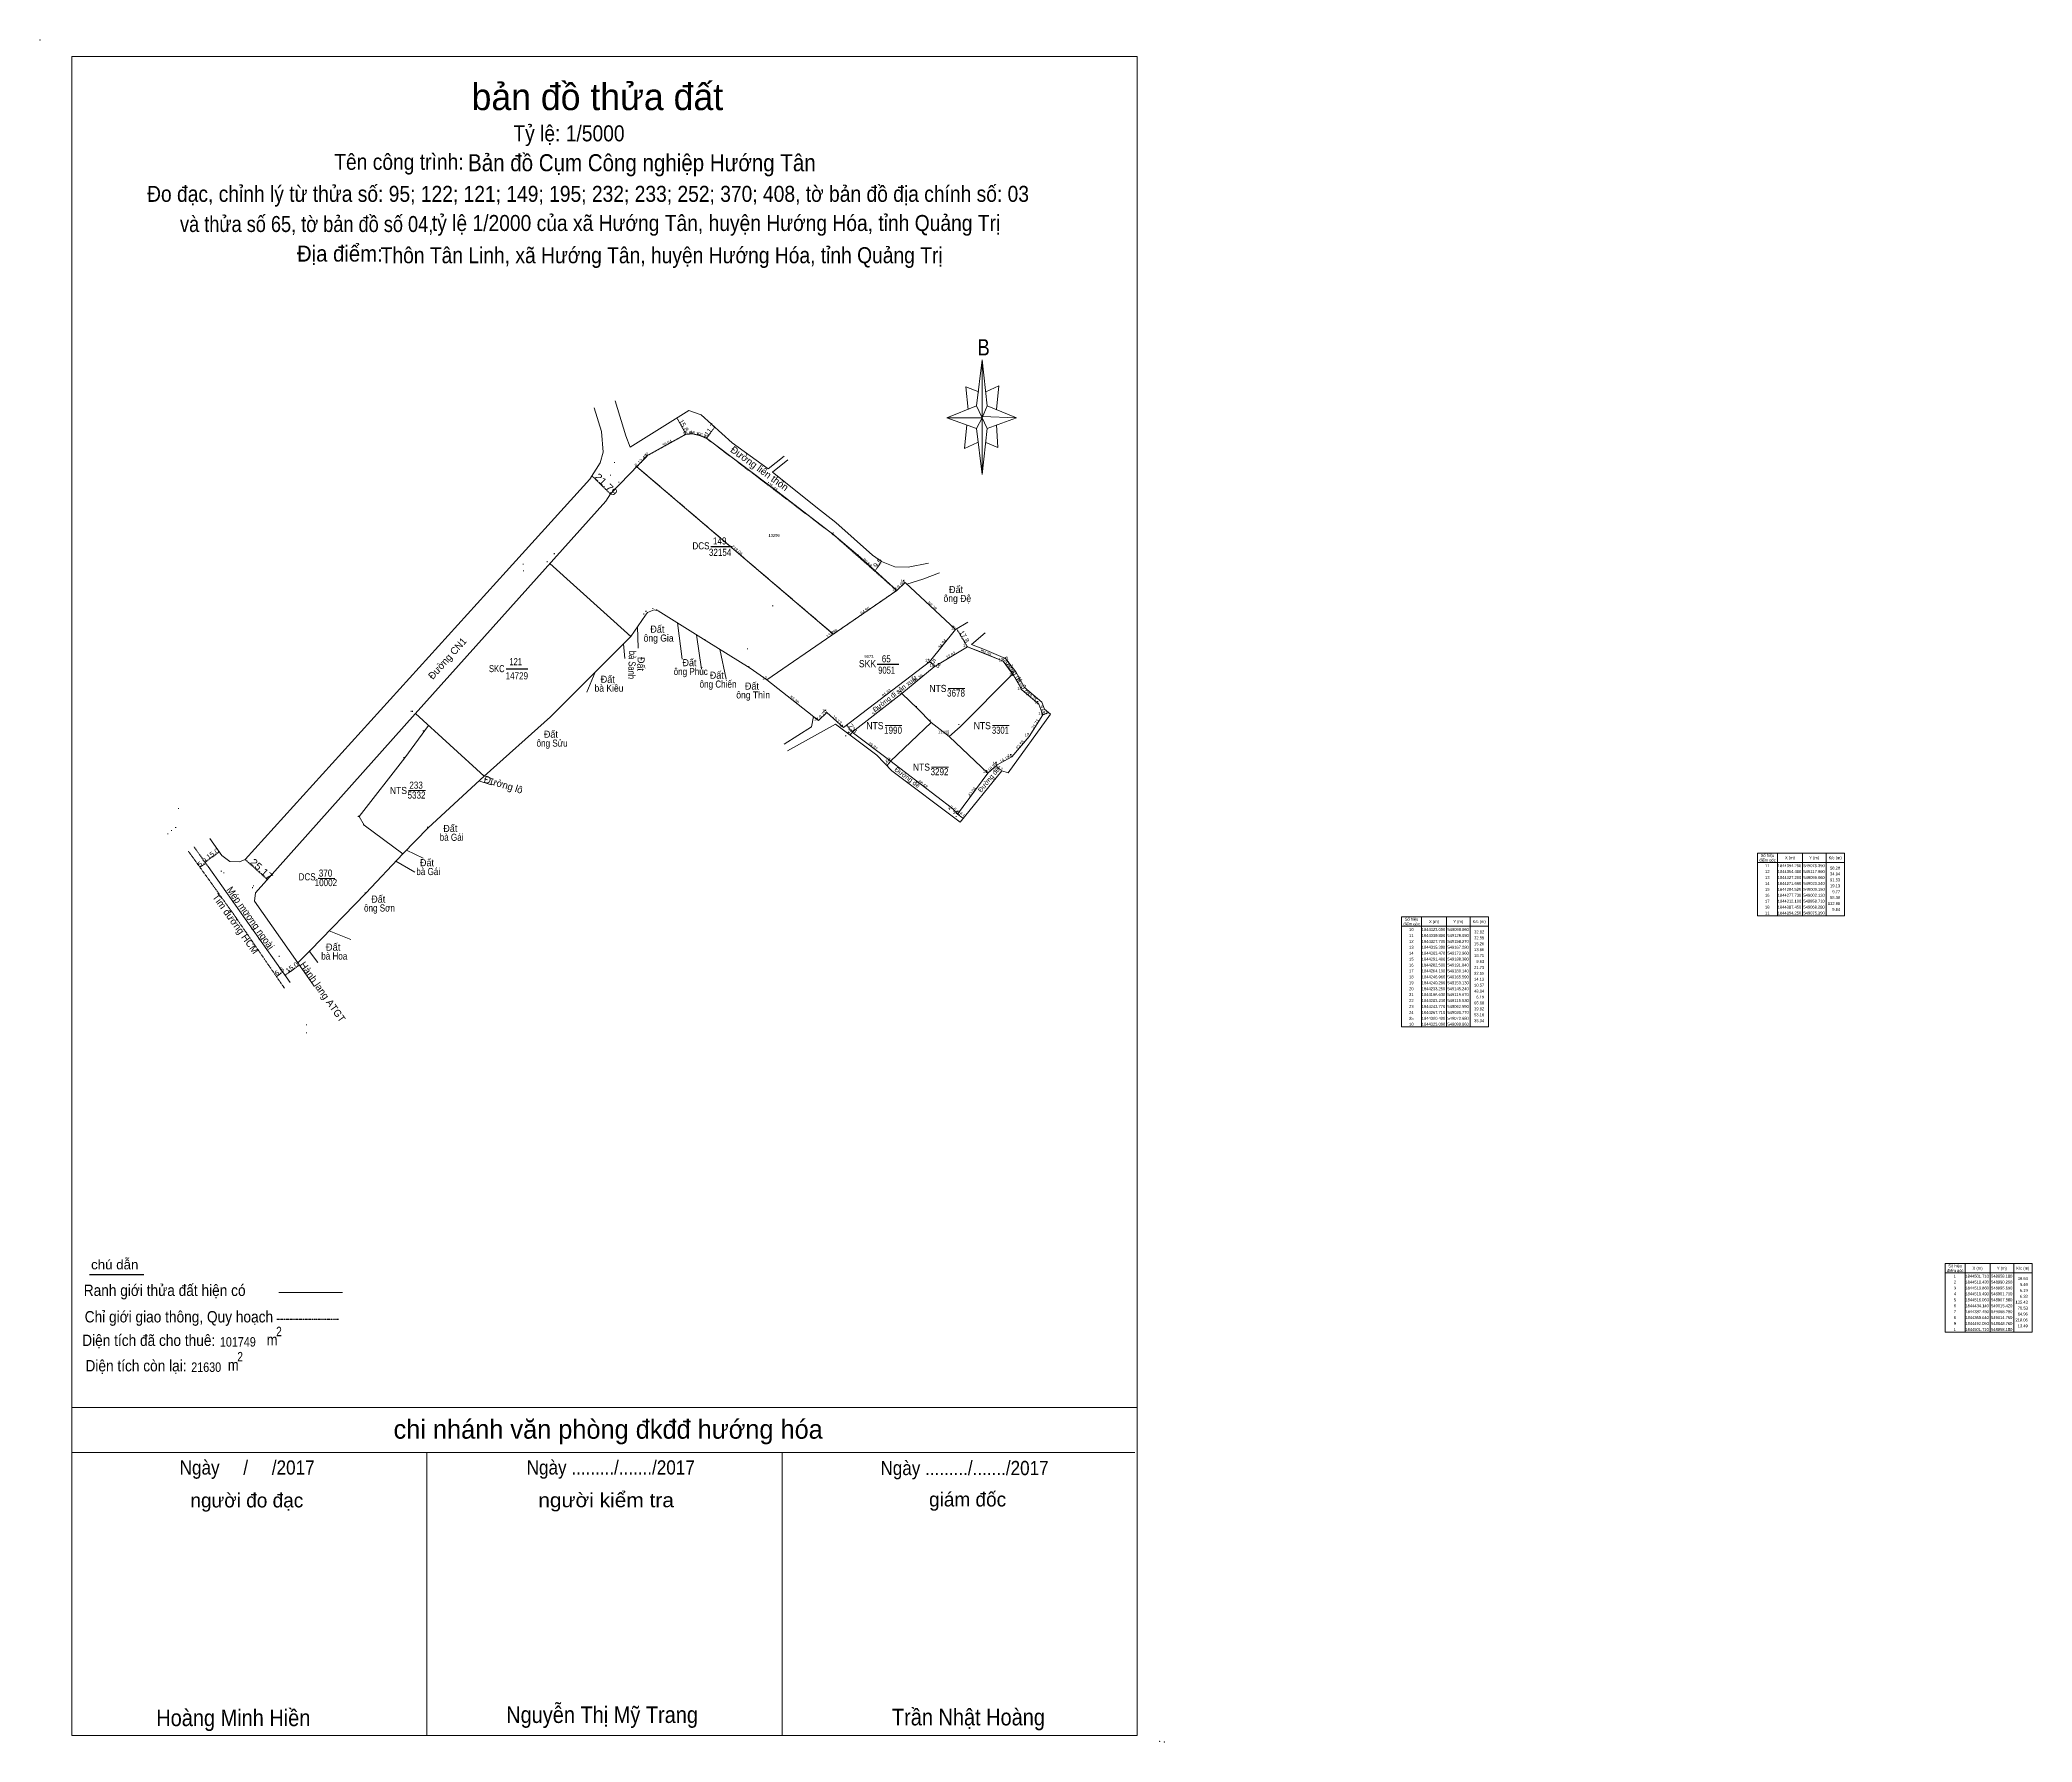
# Model space of a CAD drawing. Header units: metres. Extents: x 548344 to 551009, y 1840956 to 1844853.
# Drawn here: x 548344 to 550028, y 1843415 to 1844853 of the extents above; entities that cross this region are included whole.
import ezdxf
from ezdxf.enums import TextEntityAlignment as Align

# ---------------------------------------------------------------- set-up
doc = ezdxf.new("R2010")
doc.units = ezdxf.units.M
doc.header["$LTSCALE"] = 0.16
doc.header["$PDMODE"] = 32
doc.header["$PDSIZE"] = 0.08
for name, pattern in [('DASH_DOUBLE_DOT', [9.2, 5, -1.2, 0.3, -1.2, 0.3, -1.2]), ('DOT_DASHED', [7.7, 5, -1.2, 0.3, -1.2]), ('MEDIUM_DASHED', [4.5, 3, -1.5])]:
    doc.linetypes.add(name, pattern=pattern)
for name, color, linetype, lineweight in [('1', 7, 'Continuous', 13), ('11', 7, 'Continuous', 13), ('16', 7, 'Continuous', 25), ('20', 7, 'Continuous', 13), ('32', 7, 'Continuous', 13), ('5', 7, 'Continuous', 13), ('63', 7, 'Continuous', 13)]:
    doc.layers.add(name, color=color, linetype=linetype, lineweight=lineweight)
doc.layers.add('34', color=7, linetype='Continuous')

msp = doc.modelspace()

# ---------------------------------------------------------------- linework, layer by layer
at = {"layer": '1', "linetype": 'MEDIUM_DASHED'}
msp.add_lwpolyline([(548858.18, 1844501.71), (548890.25, 1844519.43), (548895.69, 1844519.86), (548901.73, 1844518.49), (548907.58, 1844516.06), (549015.42, 1844434.14), (549068.28, 1844387.45), (549014.75, 1844350.64), (548848.76, 1844492.05)], close=True, dxfattribs=at)
at = {"layer": '1'}
for points in [[(549075.39, 1844394.25), (549117.99, 1844354.48), (549096.06, 1844327.28), (549023.34, 1844271.69), (549009.15, 1844284.52), (549002.13, 1844277.73), (548958.71, 1844312.1), (549068.28, 1844387.45)], [(549099.86, 1844323), (549128.05, 1844339.8), (549158.27, 1844327.7), (549167.28, 1844315.39), (549173.96, 1844303.47), (549188.38, 1844291.49), (549191.84, 1844282.5), (549180.14, 1844264.19), (549165.59, 1844246.96), (549153.13, 1844240.29), (549145.24, 1844233.25), (549119.67, 1844198.63), (549115.53, 1844203.23), (549062.59, 1844243.77), (549030.77, 1844267.71), (549072.68, 1844300.42)]]:
    msp.add_lwpolyline(points, close=True, dxfattribs=at)
at = {"layer": '11'}
for p, q in [((548888.8, 1844520.56), (548888.18, 1844520.56)), ((548888.49, 1844520.87), (548888.49, 1844520.25)), ((548894.22, 1844520.99), (548893.6, 1844520.99)), ((548893.91, 1844521.3), (548893.91, 1844520.68)), ((548900.27, 1844519.65), (548899.65, 1844519.65)), ((548899.96, 1844519.96), (548899.96, 1844519.34)), ((548906.1, 1844517.24), (548905.48, 1844517.24)), ((548905.79, 1844517.55), (548905.79, 1844516.93)), ((548830.26, 1844495.53), (548829.63, 1844495.53)), ((548829.94, 1844495.84), (548829.94, 1844495.21)), ((548856.8, 1844502.72), (548856.18, 1844502.72)), ((548856.49, 1844503.04), (548856.49, 1844502.41)), ((548826.75, 1844484.9), (548826.13, 1844484.9)), ((548826.44, 1844485.21), (548826.44, 1844484.59)), ((548833.85, 1844479.03), (548833.22, 1844479.03)), ((548833.53, 1844479.34), (548833.53, 1844478.71)), ((548965.54, 1844473.11), (548964.92, 1844473.11)), ((548965.23, 1844473.42), (548965.23, 1844472.8)), ((549014.25, 1844435.7), (549013.62, 1844435.7)), ((549013.94, 1844436.01), (549013.94, 1844435.39)), ((548752.96, 1844409.78), (548752.33, 1844409.78)), ((548752.64, 1844410.09), (548752.64, 1844409.46)), ((548753.09, 1844404.37), (548753.09, 1844403.74)), ((548773.31, 1844411.85), (548772.69, 1844411.85)), ((548773, 1844412.16), (548773, 1844411.54)), ((548779.33, 1844418.59), (548778.71, 1844418.59)), ((548779.02, 1844418.91), (548779.02, 1844418.28)), ((549036.39, 1844417.26), (549035.77, 1844417.26)), ((549036.08, 1844417.58), (549036.08, 1844416.95)), ((548753.4, 1844404.05), (548752.78, 1844404.05)), ((549067.28, 1844389.17), (549066.65, 1844389.17)), ((549066.97, 1844389.48), (549066.97, 1844388.86)), ((549074.38, 1844396.03), (549073.76, 1844396.03)), ((549074.07, 1844396.34), (549074.07, 1844395.72)), ((548862.47, 1844372.28), (548861.85, 1844372.28)), ((548862.16, 1844372.59), (548862.16, 1844371.97)), ((548865.84, 1844371.25), (548865.22, 1844371.25)), ((548865.53, 1844371.56), (548865.53, 1844370.93)), ((548963.82, 1844374.54), (548963.2, 1844374.54)), ((548963.51, 1844374.85), (548963.51, 1844374.23)), ((548855.08, 1844367.64), (548854.45, 1844367.64)), ((548854.77, 1844367.96), (548854.77, 1844367.33)), ((548856.78, 1844369.91), (548856.16, 1844369.91)), ((548856.47, 1844370.22), (548856.47, 1844369.6)), ((549115.73, 1844357.17), (549115.11, 1844357.17)), ((549115.42, 1844357.48), (549115.42, 1844356.85)), ((549116.2, 1844357.23), (549115.57, 1844357.23)), ((549115.89, 1844357.54), (549115.89, 1844356.92)), ((548842.75, 1844349.7), (548842.12, 1844349.7)), ((548842.44, 1844350.01), (548842.44, 1844349.39)), ((548906.6, 1844346.2), (548905.97, 1844346.2)), ((548906.29, 1844346.51), (548906.29, 1844345.89)), ((548942.58, 1844338.18), (548941.96, 1844338.18)), ((548942.27, 1844338.49), (548942.27, 1844337.87)), ((549127.21, 1844341.73), (549126.58, 1844341.73)), ((549126.9, 1844342.05), (549126.9, 1844341.42)), ((549140.24, 1844337.24), (549140.24, 1844336.62)), ((548943.68, 1844323.29), (548943.06, 1844323.29)), ((548943.37, 1844323.6), (548943.37, 1844322.98)), ((549094.7, 1844326.55), (549094.07, 1844326.55)), ((549094.38, 1844326.86), (549094.38, 1844326.24)), ((549095.27, 1844329.1), (549094.64, 1844329.1)), ((549094.95, 1844329.42), (549094.95, 1844328.79)), ((549140.55, 1844336.93), (549139.93, 1844336.93)), ((549157.46, 1844329.75), (549156.84, 1844329.75)), ((549157.15, 1844330.07), (549157.15, 1844329.44)), ((548957.98, 1844313.44), (548957.35, 1844313.44)), ((548957.67, 1844313.76), (548957.67, 1844313.13)), ((549165.58, 1844319.16), (549164.95, 1844319.16)), ((549165.26, 1844319.47), (549165.26, 1844318.84)), ((549173.28, 1844305.57), (549172.66, 1844305.57)), ((549172.97, 1844305.88), (549172.97, 1844305.25)), ((549071.97, 1844302.17), (549071.35, 1844302.17)), ((549071.66, 1844302.48), (549071.66, 1844301.86)), ((549085.38, 1844289.45), (549084.75, 1844289.45)), ((549085.07, 1844289.77), (549085.07, 1844289.14)), ((549187.74, 1844293.65), (549187.11, 1844293.65)), ((549187.42, 1844293.96), (549187.42, 1844293.34)), ((548658.4, 1844285.41), (548657.77, 1844285.41)), ((548658.08, 1844285.72), (548658.08, 1844285.09)), ((548659.43, 1844285.42), (548658.81, 1844285.42)), ((548659.12, 1844285.73), (548659.12, 1844285.1)), ((549001.53, 1844279.24), (549000.9, 1844279.24)), ((549001.21, 1844279.55), (549001.21, 1844278.92)), ((549008.5, 1844286.06), (549007.88, 1844286.06)), ((549008.19, 1844286.37), (549008.19, 1844285.75)), ((549022.65, 1844273.28), (549022.02, 1844273.28)), ((549022.75, 1844273.27), (549022.13, 1844273.27)), ((549022.34, 1844273.6), (549022.34, 1844272.97)), ((549022.44, 1844273.58), (549022.44, 1844272.96)), ((549032.78, 1844271.37), (549032.16, 1844271.37)), ((549032.47, 1844271.68), (549032.47, 1844271.05)), ((549096.82, 1844277.88), (549096.2, 1844277.88)), ((549096.51, 1844278.2), (549096.51, 1844277.57)), ((549121.2, 1844274.27), (549120.58, 1844274.27)), ((549120.89, 1844274.58), (549120.89, 1844273.95)), ((549191.21, 1844284.65), (549190.58, 1844284.65)), ((549190.89, 1844284.96), (549190.89, 1844284.34)), ((548668.7, 1844268.96), (548668.07, 1844268.96)), ((548668.39, 1844269.27), (548668.39, 1844268.65)), ((549025.51, 1844264.77), (549024.88, 1844264.77)), ((549025.2, 1844265.08), (549025.2, 1844264.46)), ((549027.52, 1844267.55), (549026.9, 1844267.55)), ((549027.21, 1844267.86), (549027.21, 1844267.23)), ((549112.12, 1844266.04), (549111.5, 1844266.04)), ((549111.81, 1844266.36), (549111.81, 1844265.73)), ((549179.55, 1844266.32), (549178.92, 1844266.32)), ((549179.23, 1844266.63), (549179.23, 1844266.01)), ((548652.34, 1844246.31), (548651.71, 1844246.31)), ((548652.03, 1844246.62), (548652.03, 1844246)), ((548705.21, 1844244.31), (548704.58, 1844244.31)), ((548704.89, 1844244.62), (548704.89, 1844243.99)), ((549060.31, 1844243.08), (549059.68, 1844243.08)), ((549059.99, 1844243.4), (549059.99, 1844242.77)), ((549062.81, 1844245.28), (549062.19, 1844245.28)), ((549062.5, 1844245.59), (549062.5, 1844244.97)), ((549152.66, 1844242.33), (549152.03, 1844242.33)), ((549152.34, 1844242.64), (549152.34, 1844242.02)), ((549165.08, 1844249.03), (549164.46, 1844249.03)), ((549164.77, 1844249.35), (549164.77, 1844248.72)), ((548719.38, 1844231.25), (548718.75, 1844231.25)), ((548719.06, 1844231.56), (548719.06, 1844230.94)), ((549144.76, 1844235.25), (549144.14, 1844235.25)), ((549144.45, 1844235.56), (549144.45, 1844234.93)), ((548461.8, 1844203.39), (548461.18, 1844203.39)), ((548461.49, 1844203.7), (548461.49, 1844203.08)), ((549113.14, 1844202.91), (549112.52, 1844202.91)), ((549112.83, 1844203.23), (549112.83, 1844202.6)), ((548459.41, 1844187.3), (548458.78, 1844187.3)), ((548459.1, 1844187.61), (548459.1, 1844186.99)), ((548613.79, 1844196.73), (548613.16, 1844196.73)), ((548613.48, 1844197.04), (548613.48, 1844196.42)), ((548618.19, 1844189.46), (548617.57, 1844189.46)), ((548617.88, 1844189.78), (548617.88, 1844189.15)), ((548672.18, 1844187.5), (548671.55, 1844187.5)), ((548671.86, 1844187.81), (548671.86, 1844187.19)), ((549118.89, 1844196.61), (549118.26, 1844196.61)), ((549118.57, 1844196.92), (549118.57, 1844196.3)), ((549119.67, 1844200.98), (549119.04, 1844200.98)), ((549119.36, 1844201.29), (549119.36, 1844200.67)), ((548452.8, 1844181.98), (548452.18, 1844181.98)), ((548452.49, 1844182.3), (548452.49, 1844181.67)), ((548455.89, 1844184.68), (548455.27, 1844184.68)), ((548455.58, 1844185), (548455.58, 1844184.37)), ((548650.82, 1844165.3), (548650.2, 1844165.3)), ((548650.51, 1844165.62), (548650.51, 1844164.99)), ((548498.05, 1844150.47), (548497.42, 1844150.47)), ((548497.74, 1844150.78), (548497.74, 1844150.16)), ((548500.17, 1844148.94), (548499.55, 1844148.94)), ((548499.86, 1844149.25), (548499.86, 1844148.62)), ((548524.38, 1844136.5), (548523.75, 1844136.5)), ((548524.07, 1844136.81), (548524.07, 1844136.18)), ((548525.18, 1844138.1), (548524.56, 1844138.1)), ((548524.87, 1844138.41), (548524.87, 1844137.79)), ((548497.84, 1844119.08), (548497.21, 1844119.08)), ((548497.84, 1844119.07), (548497.21, 1844119.07)), ((548497.53, 1844119.39), (548497.53, 1844118.76)), ((548497.53, 1844119.39), (548497.53, 1844118.77)), ((548619.6, 1844131.98), (548618.97, 1844131.98)), ((548619.28, 1844132.29), (548619.28, 1844131.67)), ((548520.64, 1844116.65), (548520.02, 1844116.65)), ((548520.33, 1844116.97), (548520.33, 1844116.34)), ((548546.79, 1844078.47), (548546.17, 1844078.47)), ((548546.48, 1844078.78), (548546.48, 1844078.16)), ((548572.87, 1844083.4), (548572.24, 1844083.4)), ((548572.55, 1844083.71), (548572.55, 1844083.09)), ((548555.44, 1844066.31), (548554.82, 1844066.31)), ((548555.13, 1844066.62), (548555.13, 1844065.99)), ((548569.89, 1844020.59), (548569.26, 1844020.59)), ((548569.57, 1844020.9), (548569.57, 1844020.27)), ((548569.96, 1844013.93), (548569.34, 1844013.93)), ((548569.65, 1844014.24), (548569.65, 1844013.62))]:
    msp.add_line(p, q, dxfattribs=at)
at = {"layer": '16'}
msp.add_line((548432.34, 1843809.43), (548386.24, 1843809.43), dxfattribs=at)
msp.add_line((548432.34, 1843809.43), (548386.24, 1843809.43), dxfattribs=at)
at = {"layer": '20'}
for p, q in [((549014.75, 1844350.64), (548848.76, 1844492.05)), ((549111.7, 1844304.79), (549125.88, 1844304.79)), ((549111.7, 1844304.79), (549125.88, 1844304.79)), ((548996.33, 1844272.26), (548973.29, 1844257.7)), ((549016.69, 1844274.54), (548976.09, 1844252.1)), ((549058.49, 1844273.34), (549072.67, 1844273.34)), ((549058.49, 1844273.34), (549072.67, 1844273.34)), ((549149.2, 1844273.34), (549163.38, 1844273.34)), ((549149.2, 1844273.34), (549163.38, 1844273.34)), ((549097.77, 1844238.31), (549111.95, 1844238.31)), ((549097.77, 1844238.31), (549111.95, 1844238.31)), ((548655.9, 1844218.59), (548670.08, 1844218.59)), ((548655.9, 1844218.59), (548670.08, 1844218.59)), ((548579.42, 1844144.33), (548593.6, 1844144.33)), ((548579.42, 1844144.33), (548593.6, 1844144.33)), ((548580.44, 1844144.57), (548579.81, 1844144.57)), ((548580.44, 1844144.57), (548579.81, 1844144.57)), ((548580.13, 1844144.88), (548580.13, 1844144.26)), ((548580.13, 1844144.88), (548580.13, 1844144.26))]:
    msp.add_line(p, q, dxfattribs=at)
at = {"layer": '20', "lineweight": 25}
for p, q in [((548911.2, 1844424.78), (548929.38, 1844424.78)), ((548911.2, 1844424.78), (548929.38, 1844424.78)), ((548911.2, 1844424.78), (548929.38, 1844424.78)), ((548911.2, 1844424.78), (548929.38, 1844424.78)), ((548911.2, 1844424.78), (548929.38, 1844424.78)), ((548911.2, 1844424.78), (548929.38, 1844424.78)), ((548911.2, 1844424.78), (548929.38, 1844424.78)), ((548911.2, 1844424.78), (548929.38, 1844424.78)), ((548911.2, 1844424.78), (548929.38, 1844424.78)), ((548911.2, 1844424.78), (548929.38, 1844424.78)), ((548911.2, 1844424.78), (548929.38, 1844424.78)), ((548911.2, 1844424.78), (548929.38, 1844424.78)), ((548738.32, 1844321.33), (548756.73, 1844321.33)), ((548738.32, 1844321.33), (548756.73, 1844321.33)), ((549051.9, 1844325.24), (549070.08, 1844325.24)), ((549051.9, 1844325.24), (549070.08, 1844325.24))]:
    msp.add_line(p, q, dxfattribs=at)
at = {"layer": '20'}
msp.add_lwpolyline([(549121.88, 1844191.69), (549157.12, 1844235.14), (549162.55, 1844233.44), (549198.28, 1844282.9), (549193.18, 1844287.36)], dxfattribs=at)
at = {"layer": '32'}
for p, q in [((548839.58, 1844518.12), (548830.33, 1844547.68)), ((548843.23, 1844508.66), (548892.74, 1844539.64)), ((548892.74, 1844539.64), (548903.09, 1844535.78)), ((548903.09, 1844535.78), (548929.18, 1844512.21)), ((548843.23, 1844508.66), (548839.58, 1844518.12)), ((548775.29, 1844410.32), (548843.62, 1844348.74)), ((549076.99, 1844392.76), (549090.49, 1844397.18)), ((549090.49, 1844397.18), (549104.36, 1844402.38)), ((549068.28, 1844387.45), (548958.71, 1844312.1)), ((548849.42, 1844357.13), (548849.91, 1844338.7)), ((548883.18, 1844360.04), (548887.17, 1844329.5)), ((548837.39, 1844342.5), (548838.68, 1844330.01)), ((548899.1, 1844350.18), (548903.42, 1844321.09)), ((548919.01, 1844337.83), (548924.32, 1844312.52)), ((549131.38, 1844341.78), (549143.09, 1844351.63)), ((548813.53, 1844318.6), (548806.5, 1844301.51)), ((548661.74, 1844283.59), (548719.84, 1844230.72)), ((548996.33, 1844272.26), (548998.04, 1844280.97)), ((549016.69, 1844274.54), (549051.53, 1844248.34)), ((549063.12, 1844243.37), (549097.46, 1844276.05)), ((549112.69, 1844264.16), (549145.24, 1844233.25)), ((549051.4, 1844248.47), (549064.2, 1844235.05)), ((548725.8, 1844223.46), (548715.36, 1844226.6)), ((548720.15, 1844231.02), (548727.53, 1844228.14)), ((549121.88, 1844191.69), (549064.2, 1844235.05)), ((549119.67, 1844198.63), (549145.24, 1844233.25)), ((548614.11, 1844196.55), (548618.5, 1844189.33)), ((548651.06, 1844165.02), (548618.5, 1844189.33)), ((548555.82, 1844056.33), (548486.5, 1844154.25)), ((548661.25, 1844149.54), (548645.18, 1844158.79)), ((548654.24, 1844168.3), (548668.21, 1844161.41)), ((548562.29, 1844073.14), (548525.6, 1844124.97)), ((548607.18, 1844092.68), (548588.83, 1844099.93)), ((548562.29, 1844073.14), (548576.25, 1844053.43)), ((548572.16, 1844082.72), (548579.34, 1844073.17))]:
    msp.add_line(p, q, dxfattribs=at)
at = {"layer": '32', "linetype": 'MEDIUM_DASHED'}
for p, q in [((548882.59, 1844533.29), (548890.25, 1844519.43)), ((548914.58, 1844525.4), (548907.58, 1844516.06)), ((548810.78, 1844484.3), (548826.38, 1844469.09)), ((549050.04, 1844404.13), (549055.57, 1844411.96)), ((549118.96, 1844355.07), (549128.05, 1844339.8)), ((549100.6, 1844323.62), (549096.06, 1844327.28)), ((549026.05, 1844273.76), (549030.77, 1844267.71)), ((549196.63, 1844284.34), (549191.84, 1844282.5)), ((549028.96, 1844265.31), (549030.77, 1844267.71)), ((549060.07, 1844239.38), (549063.12, 1844243.37)), ((549152.21, 1844239.12), (549157.12, 1844235.14)), ((549124.57, 1844195.01), (549119.67, 1844198.63)), ((548486.5, 1844154.25), (548474.68, 1844170.94)), ((548484.43, 1844157.18), (548479.61, 1844153.72)), ((548496.11, 1844166.64), (548483.86, 1844157.97)), ((548536.59, 1844143.3), (548517.94, 1844160.2)), ((548563.75, 1844071.08), (548551.52, 1844062.41)), ((548549.6, 1844065.12), (548544.24, 1844061.44))]:
    msp.add_line(p, q, dxfattribs=at)
at = {"layer": '32', "linetype": 'DOT_DASHED'}
for p, q in [((548469.89, 1844167.25), (548507.75, 1844114.55)), ((548507.75, 1844114.55), (548551, 1844051.6))]:
    msp.add_line(p, q, dxfattribs=at)
at = {"layer": '32'}
for points in [[(548812.77, 1844541.77), (548819.03, 1844521.65), (548820.44, 1844504.46), (548817.89, 1844495.26), (548809, 1844481.56), (548738.49, 1844403.64), (548517.94, 1844160.2), (548513, 1844158.38), (548504.76, 1844158.6), (548498.19, 1844163.7), (548488.05, 1844178.02)], [(548826.38, 1844469.09), (548858.18, 1844501.71), (548890.25, 1844519.43), (548895.69, 1844519.86), (548901.73, 1844518.49), (548907.58, 1844516.06), (548966.81, 1844471.72)], [(548929.18, 1844512.21), (548959.67, 1844490.15), (548973.11, 1844501.04)], [(548929.18, 1844512.21), (548959.67, 1844490.15), (548973.11, 1844501.04)], [(549000, 1844458.27), (548981.35, 1844473.11), (548963.26, 1844487.46), (548976.38, 1844497.97)], [(548966.81, 1844471.72), (549015.42, 1844434.14), (549037.48, 1844415.63), (549068.28, 1844387.45), (549075.39, 1844394.25), (549117.99, 1844354.48)], [(548525.6, 1844124.97), (548526.58, 1844132.07), (548661.52, 1844283.35), (548822.56, 1844463.08), (548826.37, 1844469.08)], [(548526.58, 1844132.07), (548661.52, 1844283.35), (548822.56, 1844463.08)], [(549000, 1844458.27), (549016.75, 1844444.93), (549047.81, 1844417.44), (549055.57, 1844411.96), (549066.8, 1844407.57), (549078.07, 1844407.32)], [(549000, 1844458.27), (549016.75, 1844444.93), (549047.81, 1844417.44), (549055.57, 1844411.96), (549066.8, 1844407.57), (549078.07, 1844407.32), (549095.16, 1844410.48)], [(549002.13, 1844277.73), (548958.71, 1844312.1), (548944.45, 1844322.01), (548907.43, 1844345.02), (548866.77, 1844370.21), (548863.41, 1844371.23), (548857.72, 1844368.89), (548856.02, 1844366.66), (548843.62, 1844348.74)], [(549128.29, 1844360.76), (549117.99, 1844354.48), (549096.06, 1844327.28)], [(548719.84, 1844230.72), (548775.9, 1844280.91), (548843.62, 1844348.74)], [(549128.05, 1844339.8), (549099.86, 1844323), (549072.68, 1844300.42)], [(549128.05, 1844339.8), (549141.37, 1844334.94), (549158.27, 1844327.7), (549166.32, 1844317.06), (549173.96, 1844303.47), (549188.38, 1844291.49), (549191.84, 1844282.5), (549180.14, 1844264.19), (549165.59, 1844246.96), (549153.13, 1844240.29), (549145.24, 1844233.25)], [(549131.38, 1844341.78), (549142.48, 1844337.73), (549160.18, 1844330.14), (549168.84, 1844318.71), (549176.3, 1844305.42), (549190.9, 1844293.29), (549193.18, 1844287.37)], [(549002.13, 1844277.73), (549009.15, 1844284.52), (549023.34, 1844271.69), (549096.06, 1844327.28)], [(549086.04, 1844287.65), (549097.46, 1844276.05), (549112.69, 1844264.16), (549121.8, 1844272.35), (549166.32, 1844317.06)], [(549030.77, 1844267.71), (549072.68, 1844300.42), (549086.04, 1844287.65)], [(548614.11, 1844196.55), (548652.83, 1844246.04), (548672.85, 1844273.48)], [(549030.77, 1844267.71), (549062.59, 1844243.77), (549115.53, 1844203.23), (549119.67, 1844198.63)], [(548719.84, 1844230.72), (548672.45, 1844187.13), (548651.06, 1844165.02), (548619.73, 1844131.82), (548572.82, 1844083.4), (548562.29, 1844073.14)]]:
    msp.add_lwpolyline(points, dxfattribs=at)
msp.add_point((549063.12, 1844243.37), dxfattribs=at)
at = {"layer": '5'}
for p, q in [((549135.62, 1844543.38), (549140.62, 1844582.38)), ((549135.62, 1844543.38), (549140.62, 1844582.38)), ((549144.62, 1844543.38), (549169.62, 1844533.38)), ((549144.62, 1844543.38), (549169.62, 1844533.38)), ((549135.62, 1844524.38), (549110.62, 1844533.38)), ((549135.62, 1844524.38), (549110.62, 1844533.38)), ((549144.62, 1844524.38), (549140.62, 1844485.38)), ((549144.62, 1844524.38), (549140.62, 1844485.38)), ((549152.62, 1844527.38), (549153.62, 1844508.38)), ((549152.62, 1844527.38), (549153.62, 1844508.38)), ((549153.62, 1844508.38), (549143.62, 1844512.38)), ((549153.62, 1844508.38), (549143.62, 1844512.38)), ((548546.24, 1843794.43), (548600.04, 1843794.43)), ((548546.24, 1843794.43), (548600.04, 1843794.43)), ((548371.41, 1843697.53), (549271.41, 1843697.53)), ((548371.41, 1843697.53), (549271.41, 1843697.53)), ((548371.41, 1843659.53), (549269.41, 1843659.53)), ((548371.41, 1843659.53), (549269.41, 1843659.53)), ((548371.41, 1843659.53), (549269.41, 1843659.53)), ((548371.41, 1843659.53), (549269.41, 1843659.53)), ((548371.41, 1843659.53), (549269.41, 1843659.53)), ((548371.41, 1843659.53), (549269.41, 1843659.53)), ((548671.41, 1843420.53), (548671.41, 1843659.53)), ((548671.41, 1843420.53), (548671.41, 1843659.53)), ((548971.41, 1843420.53), (548971.41, 1843659.53)), ((548971.41, 1843420.53), (548971.41, 1843659.53))]:
    msp.add_line(p, q, dxfattribs=at)
at = {"layer": '5', "linetype": 'DASH_DOUBLE_DOT', "lineweight": 25}
msp.add_line((548544.51, 1843772.17), (548596.81, 1843772.17), dxfattribs=at)
msp.add_line((548544.51, 1843772.17), (548596.81, 1843772.17), dxfattribs=at)
at = {"layer": '5'}
for points in [[(548371.41, 1844838.53), (549271.41, 1844838.53), (549271.41, 1843420.53), (548371.41, 1843420.53)], [(548371.41, 1844838.53), (549271.41, 1844838.53), (549271.41, 1843420.53), (548371.41, 1843420.53)], [(549140.62, 1844582.38), (549144.62, 1844543.38), (549140.62, 1844533.38)], [(549140.62, 1844582.38), (549144.62, 1844543.38), (549140.62, 1844533.38)], [(549140.62, 1844533.38), (549110.62, 1844533.38), (549135.62, 1844543.38), (549144.62, 1844524.38), (549169.62, 1844533.38), (549140.62, 1844534.38)], [(549140.62, 1844533.38), (549110.62, 1844533.38), (549135.62, 1844543.38), (549144.62, 1844524.38), (549169.62, 1844533.38), (549140.62, 1844534.38)], [(549140.62, 1844533.38), (549140.62, 1844485.38), (549135.62, 1844524.38)], [(549140.62, 1844533.38), (549140.62, 1844485.38), (549135.62, 1844524.38)]]:
    msp.add_lwpolyline(points, close=True, dxfattribs=at)
for points in [[(549137.62, 1844555.38), (549126.62, 1844559.38), (549128.62, 1844540.38)], [(549137.62, 1844555.38), (549126.62, 1844559.38), (549128.62, 1844540.38)], [(549143.62, 1844555.38), (549154.62, 1844560.38), (549152.62, 1844540.38)], [(549143.62, 1844555.38), (549154.62, 1844560.38), (549152.62, 1844540.38)], [(549140.62, 1844533.38), (549135.62, 1844543.38), (549110.62, 1844533.38)], [(549140.62, 1844533.38), (549135.62, 1844543.38), (549110.62, 1844533.38)], [(549127.62, 1844527.38), (549125.62, 1844507.38), (549136.62, 1844512.38)], [(549127.62, 1844527.38), (549125.62, 1844507.38), (549136.62, 1844512.38)], [(549140.62, 1844533.38), (549144.62, 1844524.38), (549169.62, 1844533.38)], [(549140.62, 1844533.38), (549144.62, 1844524.38), (549169.62, 1844533.38)], [(549271.41, 1843420.53), (548371.41, 1843420.53), (548371.41, 1843659.53)], [(549271.41, 1843420.53), (548371.41, 1843420.53), (548371.41, 1843659.53)]]:
    msp.add_lwpolyline(points, dxfattribs=at)
for p in [(548344.41, 1844852.53), (549290.41, 1843415.53), (549294.41, 1843414.83)]:
    msp.add_point(p, dxfattribs=at)
at = {"layer": '63'}
for p, q in [((549795.67, 1844157.77), (549869.07, 1844157.77)), ((549812.47, 1844165.77), (549812.47, 1844112.77)), ((549833.47, 1844165.77), (549833.47, 1844112.77)), ((549853.47, 1844165.77), (549853.47, 1844112.77)), ((549494.93, 1844103.84), (549568.33, 1844103.84)), ((549511.73, 1844111.84), (549511.73, 1844018.84)), ((549532.73, 1844111.84), (549532.73, 1844018.84)), ((549552.73, 1844111.84), (549552.73, 1844018.84)), ((549971.02, 1843819.07), (549971.02, 1843761.07)), ((549992.02, 1843819.07), (549992.02, 1843761.07)), ((550012.02, 1843819.07), (550012.02, 1843761.07)), ((549954.22, 1843811.07), (550027.62, 1843811.07))]:
    msp.add_line(p, q, dxfattribs=at)
for points in [[(549795.67, 1844165.77), (549869.07, 1844165.77), (549869.07, 1844112.77), (549795.67, 1844112.77)], [(549494.93, 1844111.84), (549568.33, 1844111.84), (549568.33, 1844018.84), (549494.93, 1844018.84)], [(549954.22, 1843819.07), (550027.62, 1843819.07), (550027.62, 1843761.07), (549954.22, 1843761.07)]]:
    msp.add_lwpolyline(points, close=True, dxfattribs=at)

# ---------------------------------------------------------------- texts
at = {"layer": '1', "width": 0.85}
for s, p in [('13299', (548964.7, 1844432.75)), ('9073', (549044.85, 1844330.47)), ('11909', (549108.02, 1844266.72))]:
    msp.add_text(s, height=2.5, dxfattribs=at).set_placement(p, align=Align.CENTER)
at = {"layer": '16'}
for s, width, p in [('2', 0.8, (548546.4, 1843757.66)), ('101749', 0.85, (548511.655, 1843748.86)), ('21630', 0.85, (548484.915, 1843727.49)), ('21630', 0.85, (548484.915, 1843727.49)), ('2', 0.8, (548513.57, 1843736.34)), ('2', 0.8, (548513.57, 1843736.34))]:
    msp.add_text(s, height=8, dxfattribs=dict(at, width=width)).set_placement(p, align=Align.CENTER)
at = {"layer": '20'}
for s, width, p in [('DCS', 0.85, (548910.14, 1844422.24)), ('SKC ', 0.8, (548738.8, 1844318.52)), ('SKC ', 0.8, (548738.8, 1844318.52)), ('SKK', 0.9, (549050.84, 1844322.7)), ('SKK', 0.9, (549050.84, 1844322.7))]:
    msp.add_text(s, height=6, dxfattribs=dict(at, width=width)).set_placement(p, align=Align.RIGHT)
for s, width, p in [('32154', 0.85, (548919.13, 1844416.74)), ('149', 0.85, (548918.8, 1844426.36)), ('149', 0.85, (548918.8, 1844426.36)), ('149', 0.85, (548918.8, 1844426.36)), ('149', 0.85, (548918.8, 1844426.36)), ('121', 0.8, (548746.42, 1844324.37)), ('121', 0.8, (548746.42, 1844324.37)), ('9051', 0.8, (549059.825, 1844317.2)), ('65', 0.85, (549059.5, 1844326.82)), ('65', 0.85, (549059.5, 1844326.82)), ('14729', 0.85, (548747.34, 1844312.44)), ('NTS', 0.9, (549103.125, 1844301.79)), ('NTS', 0.9, (549103.125, 1844301.79)), ('3678', 0.85, (549118.415, 1844297.92)), ('NTS', 0.9, (549049.915, 1844270.34)), ('NTS', 0.9, (549049.915, 1844270.34)), ('1990', 0.85, (549065.215, 1844266.47)), ('NTS', 0.9, (549140.625, 1844270.34)), ('NTS', 0.9, (549140.625, 1844270.34)), ('3301', 0.8, (549155.92, 1844266.47)), ('NTS', 0.9, (549089.195, 1844235.31)), ('NTS', 0.9, (549089.195, 1844235.31)), ('3292', 0.85, (549104.495, 1844231.44)), ('NTS', 0.9, (548647.325, 1844215.59)), ('NTS', 0.9, (548647.325, 1844215.59)), ('233', 0.85, (548662.235, 1844220.07)), ('233', 0.85, (548662.235, 1844220.07)), ('5332', 0.85, (548662.625, 1844211.72)), ('370', 0.85, (548585.76, 1844145.81)), ('370', 0.85, (548585.76, 1844145.81)), ('DCS', 0.85, (548570.16, 1844142.68)), ('DCS', 0.85, (548570.16, 1844142.68)), ('10002', 0.85, (548586.02, 1844137.8))]:
    msp.add_text(s, height=6, dxfattribs=dict(at, width=width)).set_placement(p, align=Align.CENTER)
at = {"layer": '32'}
for s, height, rotation, p in [('15.8', 4, 298.928, (548886.6919, 1844525.8574)), ('Đường liên thôn', 6, 324.114, (548950.6615, 1844488.1077)), ('Đường CN1', 6, 48.139, (548690.9028, 1844328.0931)), ('17.8', 4, 300.765, (549123.8264, 1844347.538)), ('Đường đê, 3 m', 4, 302.916, (549167.9825, 1844314.3018)), ('Đường đi sản xuất', 4, 37.971, (549068.0695, 1844298.7267)), ('5.1', 2, 21.013, (549194.1864, 1844283.6909)), ('Đường đê', 4, 323.067, (549076.1032, 1844227.9789)), ('Đường đê', 4, 50.956, (549147.6315, 1844226.3652)), ('Đường lô', 6, 343.26, (548735.1259, 1844220.6388)), ('Tim đường HCM', 6, 305.694, (548507.3165, 1844104.2154)), ('Hành lang ATGT', 6, 305.294, (548580.7697, 1844046.7283))]:
    msp.add_text(s, height=height, rotation=rotation, dxfattribs=at).set_placement(p, align=Align.CENTER)
for s, height, rotation, width, p in [('11.7', 4, 53.15, 1.1, (548912.0066, 1844522.1255)), ('21.79', 6, 315.725, 1.15, (548820.7757, 1844474.8419)), ('9.6', 4, 54.768, 1.1, (549053.7029, 1844409.6662)), ('bà Sanh', 6, 267.955, 0.8, (548841.7091, 1844324.7521)), ('Đất ', 6, 267.955, 0.95, (548849.2005, 1844324.4821)), ('5.8', 4, 321.125, 1.15, (549100.1398, 1844324.3654)), ('3.0', 2, 52.978, 1.15, (549030.1962, 1844267.1779)), ('7.6', 4, 307.96, 1.15, (549029.6354, 1844269.6502)), ('5.0', 2, 52.605, 1.15, (549061.8415, 1844242.0527)), ('6.3', 2, 320.972, 1.15, (549155.4253, 1844236.8104)), ('6.1', 2, 323.544, 1.1, (549123.4908, 1844197.677)), ('15.0', 4, 35.289, 1.1, (548491.4946, 1844163.6117)), ('5.9', 4, 35.672, 1.1, (548482.7937, 1844156.2602)), ('25.17', 6, 317.818, 1.1, (548529.6955, 1844149.8132)), ('Mép mương ngoài', 6, 305.296, 0.95, (548519.8365, 1844109.1634)), ('6.5', 4, 34.472, 1.1, (548547.823, 1844064.2523)), ('15.0', 4, 35.333, 1.1, (548558.4983, 1844067.59))]:
    msp.add_text(s, height=height, rotation=rotation, dxfattribs=dict(at, width=width)).set_placement(p, align=Align.CENTER)
for s, width, p in [('Đất ', 0.95, (549119.525, 1844385.32)), ('ông Đệ', 0.9, (549119.525, 1844377.82)), ('Đất ', 0.95, (548867.145, 1844351.84)), ('ông Gia', 0.9, (548867.14, 1844344.34)), ('ông Phúc', 0.85, (548894.28, 1844316.06)), ('Đất ', 0.95, (548894.285, 1844323.56)), ('bà Kiều', 0.9, (548825.235, 1844302.01)), ('bà Kiều', 0.9, (548825.235, 1844302.01)), ('Đất ', 0.95, (548825.245, 1844309.51)), ('Đất ', 0.95, (548825.245, 1844309.51)), ('ông Chiến', 0.85, (548917.355, 1844305.44)), ('Đất ', 0.95, (548917.365, 1844312.94)), ('Đất ', 0.95, (548947.035, 1844303.78)), ('ông Thìn', 0.9, (548947.035, 1844296.28)), ('Đất ', 0.95, (548777.185, 1844263.09)), ('ông Sửu', 0.85, (548777.175, 1844255.59)), ('Đất ', 0.95, (548692.225, 1844183.56)), ('bà Gái', 0.85, (548692.22, 1844176.06)), ('bà Gái', 0.85, (548672.48, 1844147.11)), ('Đất ', 0.95, (548672.485, 1844154.61)), ('ông Sơn', 0.85, (548631.325, 1844116.34)), ('Đất ', 0.95, (548631.335, 1844123.84)), (' bà Hoa', 0.85, (548592.175, 1844075.77))]:
    msp.add_text(s, height=6, dxfattribs=dict(at, width=width)).set_placement(p, align=Align.CENTER)
msp.add_text('Đất', height=6, dxfattribs=at).set_placement((548592.17, 1844083.27), align=Align.CENTER)
at = {"layer": '34', "width": 0.9}
msp.add_text('Bản đồ Cụm Công nghiệp Hướng Tân', height=14.4, dxfattribs=at).set_placement((548706.17, 1844741.59))
at = {"layer": '5'}
for s, height, p in [('bản đồ thửa đất', 22.5, (548815.4, 1844793.23)), ('chi nhánh văn phòng đkđđ hướng hóa', 16, (548824.525, 1843671.08)), ('chi nhánh văn phòng đkđđ hướng hóa', 16, (548824.525, 1843671.08)), ('người đo đạc', 12, (548519.25, 1843613.03)), ('người đo đạc', 12, (548519.25, 1843613.03)), ('giám đốc', 12, (549128.205, 1843613.83)), ('giám đốc', 12, (549128.205, 1843613.83))]:
    msp.add_text(s, height=height, dxfattribs=at).set_placement(p, align=Align.CENTER)
for s, height, width, p in [('Tỷ lệ: 1/5000', 13.5, 0.9, (548791.43, 1844766.86)), ('Tên công trình:', 13.5, 0.9, (548647.745, 1844742.8)), ('Tên công trình:', 13.5, 0.9, (548647.745, 1844742.8)), ('Đo đạc, chỉnh lý từ thửa số: 95; 122; 121; 149; 195; 232; 233; 252; 370; 408, tờ bản đồ địa chính số: 03 ', 13.5, 0.9, (548809.775, 1844715.76)), ('và thửa số 65, tờ bản đồ số 04,', 13.5, 0.85, (548569.78, 1844690.28)), ('và thửa số 65, tờ bản đồ số 04,', 13.5, 0.85, (548569.78, 1844690.28)), (' tỷ lệ 1/2000 của xã Hướng Tân, huyện Hướng Hóa, tỉnh Quảng Trị', 13.5, 0.9, (548913.42, 1844691.14)), (' tỷ lệ 1/2000 của xã Hướng Tân, huyện Hướng Hóa, tỉnh Quảng Trị', 13.5, 0.9, (548913.42, 1844691.14)), ('Địa điểm:', 13.5, 0.95, (548597.825, 1844665.31)), ('Địa điểm:', 13.5, 0.95, (548597.825, 1844665.31)), ('Thôn Tân Linh, xã Hướng Tân, huyện Hướng Hóa, tỉnh Quảng Trị', 13.5, 0.9, (548869.725, 1844663.93)), ('Thôn Tân Linh, xã Hướng Tân, huyện Hướng Hóa, tỉnh Quảng Trị', 13.5, 0.9, (548869.725, 1844663.93)), ('B', 13.78, 0.85, (549141.665, 1844585.98)), ('B', 13.78, 0.85, (549141.665, 1844585.98)), ('chú dẫn', 8, 1.05, (548407.635, 1843814.13)), ('chú dẫn', 8, 1.05, (548407.635, 1843814.13)), ('Ranh giới thửa đất hiện có ', 9.6, 0.9, (548451.43, 1843791.63)), ('Ranh giới thửa đất hiện có ', 9.6, 0.9, (548451.43, 1843791.63)), ('Chỉ giới giao thông, Quy hoạch', 9.6, 0.9, (548461.855, 1843769.27)), ('Chỉ giới giao thông, Quy hoạch', 9.6, 0.9, (548461.855, 1843769.27)), ('Diện tích đã cho thuê:', 9.6, 0.9, (548436.38, 1843749.4)), (' m ', 9.6, 0.85, (548540.605, 1843749.81)), ('Diện tích còn lại: ', 9.6, 0.9, (548427.24, 1843727.93)), ('Diện tích còn lại: ', 9.6, 0.9, (548427.24, 1843727.93)), (' m ', 9.6, 0.85, (548507.775, 1843728.49)), (' m ', 9.6, 0.85, (548507.775, 1843728.49)), ('Ngày     /     /2017', 12, 0.9, (548519.5, 1843640.73)), ('Ngày     /     /2017', 12, 0.9, (548519.5, 1843640.73)), ('Ngày ........./......./2017', 12, 0.9, (548826.715, 1843640.83)), ('Ngày ........./......./2017', 12, 0.9, (548826.715, 1843640.83)), ('Ngày ........./......./2017', 12, 0.9, (549125.615, 1843640.33)), ('Ngày ........./......./2017', 12, 0.9, (549125.615, 1843640.33)), ('người kiểm tra', 12, 1.1, (548822.79, 1843613.23)), ('người kiểm tra', 12, 1.1, (548822.79, 1843613.23)), ('Nguyễn Thị Mỹ Trang', 14, 0.9, (548819.4, 1843430.98)), ('Nguyễn Thị Mỹ Trang', 14, 0.9, (548819.4, 1843430.98)), ('Hoàng Minh Hiền', 14, 0.9, (548507.825, 1843428.33)), ('Hoàng Minh Hiền', 14, 0.9, (548507.825, 1843428.33)), ('Trần Nhật Hoàng', 14, 0.9, (549128.915, 1843428.93)), ('Trần Nhật Hoàng', 14, 0.9, (549128.915, 1843428.93))]:
    msp.add_text(s, height=height, dxfattribs=dict(at, width=width)).set_placement(p, align=Align.CENTER)
at = {"layer": '63'}
for s, rotation, width, p in [('5.46', 4.519, 0.9, (548893.0665, 1844519.649)), ('6.19', 347.22, 0.95, (548898.9835, 1844519.1187)), ('13.49', 45.721, 1.15, (548854.3214, 1844497.7573)), ('218.06', 319.572, 1.05, (548932.5744, 1844420.6467)), ('70.53', 318.547, 1.1, (549042.6775, 1844410.0708)), ('9.84', 43.723, 1.2, (549072.696, 1844391.6698)), ('64.96', 34.514, 1.05, (549042.2317, 1844369.5286)), ('58.28', 316.968, 1.1, (549097.542, 1844373.5587)), ('34.94', 51.123, 1.1, (549107.6509, 1844341.6604)), ('15.26', 306.201, 1.05, (549163.3201, 1844320.7983)), ('91.53', 37.396, 1.05, (549060.4608, 1844300.065)), ('35.34', 39.718, 1.1, (549087.0712, 1844312.3734)), ('55.38', 321.636, 1.05, (548981.1992, 1844294.2989)), ('53.16', 37.971, 1.1, (549052.5109, 1844284.6639)), ('18.75', 320.281, 1.1, (549181.9762, 1844296.8155)), ('9.77', 44.046, 1.15, (549006.511, 1844281.9572)), ('19.13', 317.881, 1.1, (549017.0817, 1844277.342)), ('39.82', 323.044, 1.05, (549047.4385, 1844255.175)), ('22.55', 49.82, 1.1, (549173.5466, 1844256.3885)), ('10.57', 41.742, 1.1, (549150.0278, 1844237.5199)), ('66.68', 322.556, 1.05, (549089.83, 1844222.9156)), ('43.04', 53.551, 1.05, (549133.005, 1844216.6824)), ('6.19', 311.987, 1.15, (549118.3479, 1844200.1012))]:
    msp.add_text(s, height=2.5, rotation=rotation, dxfattribs=dict(at, width=width)).set_placement(p, align=Align.CENTER)
for s, width, p in [(' 3', 0.8, (548895.69, 1844519.86)), (' 2', 0.85, (548890.25, 1844519.43)), (' 4', 0.85, (548901.73, 1844518.49)), (' 5', 0.8, (548907.58, 1844516.06)), (' 9', 0.85, (548848.76, 1844492.05)), (' 1', 0.75, (548858.18, 1844501.71)), (' 6', 0.85, (549015.42, 1844434.14)), (' 18', 0.85, (549068.28, 1844387.45)), (' 7', 0.8, (549068.28, 1844387.45)), (' 11', 0.8, (549075.39, 1844394.25)), (' 12', 0.85, (549117.99, 1844354.48)), (' 8', 0.8, (549014.75, 1844350.64)), (' 11', 0.8, (549128.05, 1844339.8)), (' 13', 0.85, (549096.06, 1844327.28)), (' 10', 0.85, (549099.86, 1844323)), (' 12', 0.85, (549158.27, 1844327.7)), (' 17', 0.85, (548958.71, 1844312.1)), (' 13', 0.85, (549167.28, 1844315.39)), (' 14', 0.85, (549173.96, 1844303.47)), (' 15', 0.85, (549009.15, 1844284.52)), (' 25', 0.85, (549072.68, 1844300.42)), (' 15', 0.85, (549188.38, 1844291.49)), (' 16', 0.85, (549002.13, 1844277.73)), (' 14', 0.85, (549023.34, 1844271.69)), (' 24', 0.85, (549030.77, 1844267.71)), (' 16', 0.85, (549191.84, 1844282.5)), (' 17', 0.85, (549180.14, 1844264.19)), (' 23', 0.85, (549062.59, 1844243.77)), (' 19', 0.85, (549153.13, 1844240.29)), (' 18', 0.85, (549165.59, 1844246.96)), (' 20', 0.85, (549145.24, 1844233.25)), (' 22', 0.85, (549115.53, 1844203.23)), (' 21', 0.8, (549119.67, 1844198.63)), ('58.28', 0.85, (549865.37, 1844151.82)), ('34.94', 0.85, (549865.37, 1844146.82)), ('91.53', 0.85, (549865.37, 1844141.82)), ('19.13', 0.85, (549865.37, 1844136.82)), ('132.98', 0.85, (549865.37, 1844121.82)), ('55.38', 0.85, (549865.37, 1844126.82)), ('9.77', 0.85, (549865.37, 1844131.82)), ('9.84', 0.85, (549865.37, 1844116.82)), ('32.82', 0.85, (549564.63, 1844097.89)), ('32.55', 0.85, (549564.63, 1844092.89)), ('15.26', 0.85, (549564.63, 1844087.89)), ('13.66', 0.85, (549564.63, 1844082.89)), ('21.73', 0.85, (549564.63, 1844067.89)), ('18.75', 0.85, (549564.63, 1844077.89)), ('9.63', 0.85, (549564.63, 1844072.89)), ('22.55', 0.85, (549564.63, 1844062.89)), ('14.13', 0.85, (549564.63, 1844057.89)), ('10.57', 0.85, (549564.63, 1844052.89)), ('43.04', 0.85, (549564.63, 1844047.89)), ('39.82', 0.85, (549564.63, 1844032.89)), ('66.68', 0.85, (549564.63, 1844037.89)), ('6.19', 0.85, (549564.63, 1844042.89)), ('35.34', 0.85, (549564.63, 1844022.89)), ('53.16', 0.85, (549564.63, 1844027.89)), ('36.64', 0.85, (550023.92, 1843805.12)), ('5.46', 0.85, (550023.92, 1843800.12)), ('135.43', 0.85, (550023.92, 1843785.12)), ('70.53', 0.85, (550023.92, 1843780.12)), ('6.19', 0.85, (550023.92, 1843795.12)), ('6.33', 0.85, (550023.92, 1843790.12)), ('218.06', 0.85, (550023.92, 1843770.12)), ('64.96', 0.85, (550023.92, 1843775.12)), ('13.49', 0.85, (550023.92, 1843765.12))]:
    msp.add_text(s, height=2.5, dxfattribs=dict(at, width=width)).set_placement(p, align=Align.RIGHT)
for s, rotation, p in [('36.64', 28.922, (548874.8255, 1844510.9016)), ('6.33', 337.443, (548905.1355, 1844517.0774)), ('135.43', 322.778, (548962.2589, 1844474.5224)), ('132.98', 34.516, (549014.2117, 1844350.2757)), ('32.55', 338.179, (549143.6304, 1844333.5624)), ('32.82', 30.793, (549114.6001, 1844331.7849)), ('13.66', 299.266, (549170.9649, 1844308.8161)), ('9.63', 291.05, (549190.2808, 1844286.554)), ('21.73', 57.422, (549186.4195, 1844274.0169)), ('14.13', 28.161, (549159.9501, 1844243.9368))]:
    msp.add_text(s, height=2.5, rotation=rotation, dxfattribs=at).set_placement(p, align=Align.CENTER)
for s, width, p in [('điểm góc', 0.9, (549804.07, 1844158.52)), ('Số hiệu', 0.85, (549804.07, 1844162.52)), (' 11', 0.8, (549803.365, 1844153.82)), ('1844394.250', 0.85, (549822.57, 1844153.82)), ('X (m)', 0.95, (549822.97, 1844160.52)), ('549075.390', 0.85, (549843.375, 1844153.82)), ('Y (m)', 0.95, (549843.465, 1844160.52)), ('K/c (m)', 0.95, (549861.17, 1844160.52)), (' 14', 0.85, (549803.365, 1844138.82)), (' 12', 0.85, (549803.37, 1844148.82)), (' 13', 0.85, (549803.37, 1844143.82)), (' 15', 0.85, (549803.37, 1844133.82)), ('1844354.480', 0.85, (549822.57, 1844148.82)), ('1844327.280', 0.85, (549822.57, 1844143.82)), ('1844271.690', 0.85, (549822.57, 1844138.82)), ('1844284.520', 0.85, (549822.57, 1844133.82)), ('549117.990', 0.85, (549843.375, 1844148.82)), ('549096.060', 0.85, (549843.375, 1844143.82)), ('549023.340', 0.85, (549843.375, 1844138.82)), ('549009.150', 0.85, (549843.375, 1844133.82)), (' 16', 0.85, (549803.37, 1844128.82)), (' 17', 0.85, (549803.37, 1844123.82)), (' 18', 0.85, (549803.37, 1844118.82)), ('1844277.730', 0.85, (549822.57, 1844128.82)), ('1844312.100', 0.85, (549822.57, 1844123.82)), ('1844387.450', 0.85, (549822.57, 1844118.82)), ('549002.130', 0.85, (549843.375, 1844128.82)), ('548958.710', 0.85, (549843.375, 1844123.82)), ('549068.280', 0.85, (549843.375, 1844118.82)), ('điểm góc', 0.9, (549503.33, 1844104.59)), ('Số hiệu', 0.85, (549503.33, 1844108.59)), (' 10', 0.85, (549502.625, 1844099.89)), ('1844323.000', 0.85, (549521.83, 1844099.89)), ('X (m)', 0.95, (549522.23, 1844106.59)), ('549099.860', 0.85, (549542.635, 1844099.89)), ('Y (m)', 0.95, (549542.725, 1844106.59)), ('K/c (m)', 0.95, (549560.43, 1844106.59)), (' 11', 0.8, (549803.365, 1844113.82)), ('1844394.250', 0.85, (549822.57, 1844113.82)), ('549075.390', 0.85, (549843.375, 1844113.82)), (' 12', 0.85, (549502.63, 1844089.89)), (' 13', 0.85, (549502.63, 1844084.89)), (' 11', 0.8, (549502.625, 1844094.89)), ('1844339.800', 0.85, (549521.83, 1844094.89)), ('1844327.700', 0.85, (549521.83, 1844089.89)), ('1844315.390', 0.85, (549521.83, 1844084.89)), ('549128.050', 0.85, (549542.635, 1844094.89)), ('549158.270', 0.85, (549542.635, 1844089.89)), ('549167.280', 0.85, (549542.635, 1844084.89)), (' 14', 0.85, (549502.625, 1844079.89)), (' 15', 0.85, (549502.63, 1844074.89)), (' 16', 0.85, (549502.63, 1844069.89)), ('1844303.470', 0.85, (549521.83, 1844079.89)), ('1844291.490', 0.85, (549521.83, 1844074.89)), ('1844282.500', 0.85, (549521.83, 1844069.89)), ('549173.960', 0.85, (549542.635, 1844079.89)), ('549188.380', 0.85, (549542.635, 1844074.89)), ('549191.840', 0.85, (549542.635, 1844069.89)), (' 20', 0.85, (549502.625, 1844049.89)), (' 19', 0.85, (549502.625, 1844054.89)), (' 17', 0.85, (549502.63, 1844064.89)), (' 18', 0.85, (549502.63, 1844059.89)), ('1844264.190', 0.85, (549521.83, 1844064.89)), ('1844246.960', 0.85, (549521.83, 1844059.89)), ('1844240.290', 0.85, (549521.83, 1844054.89)), ('1844233.250', 0.85, (549521.83, 1844049.89)), ('549180.140', 0.85, (549542.635, 1844064.89)), ('549165.590', 0.85, (549542.635, 1844059.89)), ('549153.130', 0.85, (549542.635, 1844054.89)), ('549145.240', 0.85, (549542.635, 1844049.89)), (' 22', 0.85, (549502.63, 1844039.89)), (' 23', 0.85, (549502.63, 1844034.89)), (' 21', 0.8, (549502.625, 1844044.89)), ('1844198.630', 0.85, (549521.83, 1844044.89)), ('1844203.230', 0.85, (549521.83, 1844039.89)), ('1844243.770', 0.85, (549521.83, 1844034.89)), ('549119.670', 0.85, (549542.635, 1844044.89)), ('549115.530', 0.85, (549542.635, 1844039.89)), ('549062.590', 0.85, (549542.635, 1844034.89)), (' 24', 0.85, (549502.625, 1844029.89)), (' 25', 0.85, (549502.63, 1844024.89)), (' 10', 0.85, (549502.625, 1844019.89)), ('1844267.710', 0.85, (549521.83, 1844029.89)), ('1844300.420', 0.85, (549521.83, 1844024.89)), ('1844323.000', 0.85, (549521.83, 1844019.89)), ('549030.770', 0.85, (549542.635, 1844029.89)), ('549072.680', 0.85, (549542.635, 1844024.89)), ('549099.860', 0.85, (549542.635, 1844019.89)), ('Số hiệu', 0.85, (549962.62, 1843815.82)), ('X (m)', 0.95, (549981.52, 1843813.82)), ('Y (m)', 0.95, (550002.015, 1843813.82)), ('K/c (m)', 0.95, (550019.72, 1843813.82)), ('điểm góc', 0.9, (549962.62, 1843811.82)), (' 3', 0.8, (549961.92, 1843797.12)), (' 2', 0.85, (549961.92, 1843802.12)), (' 1', 0.75, (549961.915, 1843807.12)), ('1844501.710', 0.85, (549981.12, 1843807.12)), ('1844519.430', 0.85, (549981.12, 1843802.12)), ('1844519.860', 0.85, (549981.12, 1843797.12)), ('548858.180', 0.85, (550001.925, 1843807.12)), ('548890.250', 0.85, (550001.925, 1843802.12)), ('548895.690', 0.85, (550001.925, 1843797.12)), (' 4', 0.85, (549961.915, 1843792.12)), (' 5', 0.8, (549961.92, 1843787.12)), (' 6', 0.85, (549961.92, 1843782.12)), ('1844518.490', 0.85, (549981.12, 1843792.12)), ('1844516.060', 0.85, (549981.12, 1843787.12)), ('1844434.140', 0.85, (549981.12, 1843782.12)), ('548901.730', 0.85, (550001.925, 1843792.12)), ('548907.580', 0.85, (550001.925, 1843787.12)), ('549015.420', 0.85, (550001.925, 1843782.12)), (' 9', 0.85, (549961.915, 1843767.12)), (' 8', 0.8, (549961.92, 1843772.12)), (' 7', 0.8, (549961.92, 1843777.12)), ('1844387.450', 0.85, (549981.12, 1843777.12)), ('1844350.640', 0.85, (549981.12, 1843772.12)), ('1844492.050', 0.85, (549981.12, 1843767.12)), ('549068.280', 0.85, (550001.925, 1843777.12)), ('549014.750', 0.85, (550001.925, 1843772.12)), ('548848.760', 0.85, (550001.925, 1843767.12)), (' 1', 0.75, (549961.915, 1843762.12)), ('1844501.710', 0.85, (549981.12, 1843762.12)), ('548858.180', 0.85, (550001.925, 1843762.12))]:
    msp.add_text(s, height=2.5, dxfattribs=dict(at, width=width)).set_placement(p, align=Align.CENTER)

doc.saveas('drawing.dxf')
